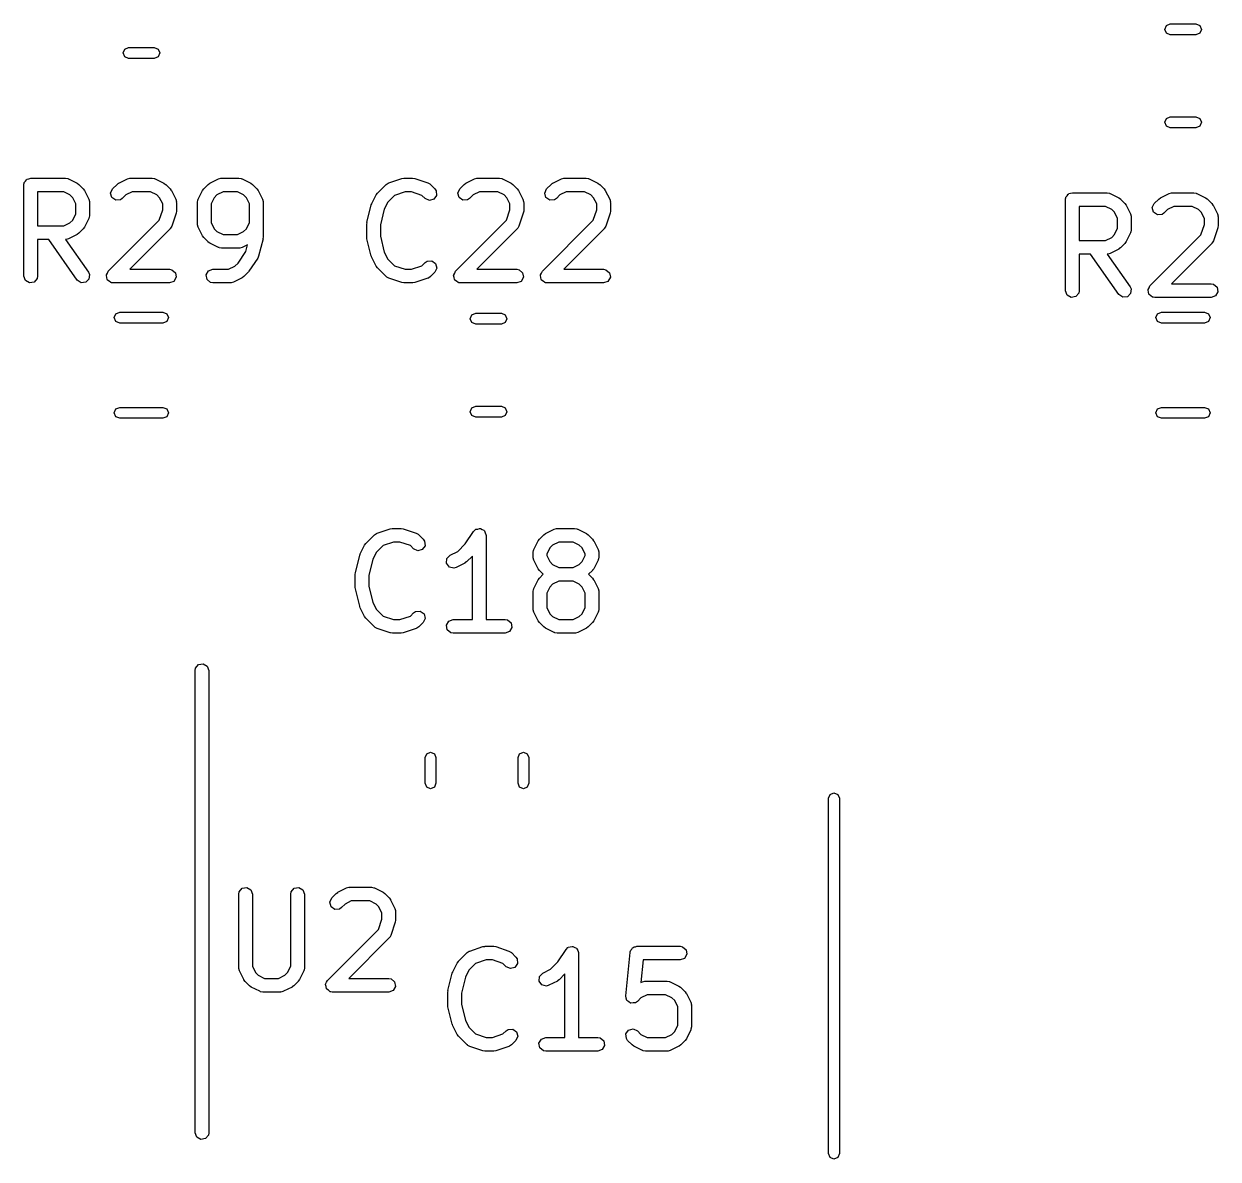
# Model space of a CAD drawing. Extents: x 122.1 to 176.4, y -124 to -74.3.
# Drawn here: x 149.21 to 162.31, y -114.75 to -102.3 of the extents above; entities that cross this region are included whole.
import ezdxf

# ---------------------------------------------------------------- set-up
doc = ezdxf.new("R2010")
doc.units = 0
doc.layers.add('BLACK', color=7, linetype='CONTINUOUS')

msp = doc.modelspace()

# ---------------------------------------------------------------- linework, layer by layer
at = {"layer": 'BLACK', "linetype": 'CONTINUOUS'}
for p, q in [((161.724, -102.36), (161.742, -102.318)), ((161.742, -102.318), (161.784, -102.3)), ((161.784, -102.3), (162.066, -102.3)), ((162.066, -102.3), (162.108, -102.318)), ((162.108, -102.318), (162.126, -102.36)), ((161.742, -102.402), (161.724, -102.36)), ((161.784, -102.42), (161.742, -102.402)), ((162.066, -102.42), (161.784, -102.42)), ((162.108, -102.402), (162.066, -102.42)), ((162.126, -102.36), (162.108, -102.402)), ((150.294, -102.618), (150.312, -102.576)), ((150.312, -102.576), (150.354, -102.558)), ((150.354, -102.558), (150.636, -102.558)), ((150.636, -102.558), (150.678, -102.576)), ((150.678, -102.576), (150.696, -102.618)), ((150.312, -102.66), (150.294, -102.618)), ((150.354, -102.678), (150.312, -102.66)), ((150.636, -102.678), (150.354, -102.678)), ((150.678, -102.66), (150.636, -102.678)), ((150.696, -102.618), (150.678, -102.66)), ((161.724, -103.38), (161.742, -103.338)), ((161.742, -103.422), (161.724, -103.38)), ((161.742, -103.338), (161.784, -103.32)), ((161.784, -103.32), (162.066, -103.32)), ((162.066, -103.32), (162.108, -103.338)), ((162.108, -103.338), (162.126, -103.38)), ((162.126, -103.38), (162.108, -103.422)), ((161.784, -103.44), (161.742, -103.422)), ((162.066, -103.44), (161.784, -103.44)), ((162.108, -103.422), (162.066, -103.44)), ((149.209, -104.051), (149.21, -104.042)), ((149.21, -104.042), (149.223, -104.027)), ((149.223, -104.027), (149.233, -104.01)), ((149.233, -104.01), (149.239, -104.008)), ((149.239, -104.008), (149.243, -104.002)), ((149.243, -104.002), (149.262, -103.999)), ((149.262, -103.999), (149.281, -103.992)), ((149.281, -103.992), (149.662, -103.992)), ((149.662, -103.992), (149.687, -103.997)), ((149.687, -103.997), (149.691, -104)), ((149.691, -104), (149.695, -104)), ((149.695, -104), (149.79, -104.048)), ((150.247, -104.048), (150.342, -104)), ((150.342, -104), (150.367, -103.993)), ((150.367, -103.993), (150.372, -103.994)), ((150.372, -103.994), (150.376, -103.992)), ((150.376, -103.992), (150.614, -103.992)), ((150.614, -103.992), (150.64, -103.997)), ((150.64, -103.997), (150.643, -104)), ((150.643, -104), (150.648, -104)), ((150.648, -104), (150.743, -104.048)), ((151.247, -104.048), (151.342, -104)), ((151.342, -104), (151.367, -103.993)), ((151.367, -103.993), (151.372, -103.994)), ((151.372, -103.994), (151.376, -103.992)), ((151.376, -103.992), (151.566, -103.992)), ((151.566, -103.992), (151.592, -103.997)), ((151.592, -103.997), (151.596, -104)), ((151.596, -104), (151.6, -104)), ((151.6, -104), (151.695, -104.048)), ((153.206, -104.047), (153.21, -104.044)), ((153.21, -104.044), (153.353, -103.996)), ((153.353, -103.996), (153.375, -103.993)), ((153.375, -103.993), (153.376, -103.992)), ((153.376, -103.992), (153.472, -103.992)), ((153.472, -103.992), (153.494, -103.996)), ((153.494, -103.996), (153.495, -103.996)), ((153.495, -103.996), (153.638, -104.044)), ((153.638, -104.044), (153.661, -104.056)), ((154.057, -104.048), (154.152, -104)), ((154.152, -104), (154.177, -103.993)), ((154.177, -103.993), (154.182, -103.994)), ((154.182, -103.994), (154.186, -103.992)), ((154.186, -103.992), (154.424, -103.992)), ((154.424, -103.992), (154.45, -103.997)), ((154.45, -103.997), (154.453, -104)), ((154.453, -104), (154.458, -104)), ((154.458, -104), (154.553, -104.048)), ((155.01, -104.048), (155.105, -104)), ((155.105, -104), (155.13, -103.993)), ((155.13, -103.993), (155.134, -103.994)), ((155.134, -103.994), (155.138, -103.992)), ((155.138, -103.992), (155.376, -103.992)), ((155.376, -103.992), (155.402, -103.997)), ((155.402, -103.997), (155.406, -104)), ((155.406, -104), (155.41, -104)), ((155.41, -104), (155.505, -104.048)), ((149.206, -104.067), (149.207, -104.058)), ((149.206, -105.067), (149.206, -104.067)), ((149.207, -104.054), (149.209, -104.051)), ((149.207, -104.058), (149.207, -104.054)), ((149.356, -104.142), (149.356, -104.516)), ((149.644, -104.142), (149.356, -104.142)), ((149.712, -104.177), (149.644, -104.142)), ((149.79, -104.048), (149.808, -104.061)), ((149.808, -104.061), (149.81, -104.062)), ((149.81, -104.062), (149.858, -104.11)), ((149.858, -104.11), (149.87, -104.128)), ((149.87, -104.128), (149.872, -104.129)), ((149.872, -104.129), (149.919, -104.224)), ((150.158, -104.156), (150.18, -104.11)), ((150.172, -104.206), (150.158, -104.156)), ((150.18, -104.11), (150.228, -104.062)), ((150.228, -104.062), (150.246, -104.049)), ((150.246, -104.049), (150.247, -104.048)), ((150.394, -104.142), (150.325, -104.177)), ((150.596, -104.142), (150.394, -104.142)), ((150.665, -104.177), (150.596, -104.142)), ((150.743, -104.048), (150.761, -104.061)), ((150.761, -104.061), (150.762, -104.062)), ((150.762, -104.062), (150.81, -104.11)), ((150.81, -104.11), (150.823, -104.128)), ((150.823, -104.128), (150.824, -104.129)), ((150.824, -104.129), (150.872, -104.224)), ((151.118, -104.224), (151.166, -104.129)), ((151.166, -104.129), (151.179, -104.111)), ((151.179, -104.111), (151.18, -104.11)), ((151.18, -104.11), (151.228, -104.062)), ((151.228, -104.062), (151.246, -104.049)), ((151.246, -104.049), (151.247, -104.048)), ((151.394, -104.142), (151.325, -104.177)), ((151.549, -104.142), (151.394, -104.142)), ((151.617, -104.177), (151.549, -104.142)), ((151.695, -104.048), (151.713, -104.061)), ((151.713, -104.061), (151.715, -104.062)), ((151.715, -104.062), (151.762, -104.11)), ((151.762, -104.11), (151.775, -104.128)), ((151.775, -104.128), (151.776, -104.129)), ((151.776, -104.129), (151.824, -104.224)), ((153.071, -104.177), (153.085, -104.159)), ((153.085, -104.157), (153.181, -104.062)), ((153.085, -104.159), (153.085, -104.157)), ((153.181, -104.062), (153.202, -104.047)), ((153.202, -104.047), (153.206, -104.047)), ((153.389, -104.142), (153.274, -104.181)), ((153.459, -104.142), (153.389, -104.142)), ((153.574, -104.181), (153.459, -104.142)), ((153.661, -104.056), (153.663, -104.06)), ((153.663, -104.06), (153.668, -104.062)), ((153.668, -104.062), (153.715, -104.11)), ((153.715, -104.11), (153.73, -104.131)), ((153.73, -104.131), (153.735, -104.182)), ((153.968, -104.156), (153.99, -104.11)), ((153.982, -104.206), (153.968, -104.156)), ((153.99, -104.11), (154.038, -104.062)), ((154.038, -104.062), (154.056, -104.049)), ((154.056, -104.049), (154.057, -104.048)), ((154.204, -104.142), (154.135, -104.177)), ((154.406, -104.142), (154.204, -104.142)), ((154.475, -104.177), (154.406, -104.142)), ((154.553, -104.048), (154.571, -104.061)), ((154.571, -104.061), (154.572, -104.062)), ((154.572, -104.062), (154.62, -104.11)), ((154.62, -104.11), (154.633, -104.128)), ((154.633, -104.128), (154.634, -104.129)), ((154.634, -104.129), (154.682, -104.224)), ((154.921, -104.156), (154.942, -104.11)), ((154.934, -104.206), (154.921, -104.156)), ((154.942, -104.11), (154.99, -104.062)), ((154.99, -104.062), (155.008, -104.049)), ((155.008, -104.049), (155.01, -104.048)), ((155.156, -104.142), (155.088, -104.177)), ((155.359, -104.142), (155.156, -104.142)), ((155.427, -104.177), (155.359, -104.142)), ((155.505, -104.048), (155.523, -104.061)), ((155.523, -104.061), (155.525, -104.062)), ((155.525, -104.062), (155.572, -104.11)), ((155.572, -104.11), (155.585, -104.128)), ((155.585, -104.128), (155.586, -104.129)), ((155.586, -104.129), (155.634, -104.224)), ((160.653, -104.187), (160.663, -104.17)), ((160.663, -104.17), (160.669, -104.168)), ((160.669, -104.168), (160.673, -104.162)), ((160.673, -104.162), (160.692, -104.159)), ((160.692, -104.159), (160.711, -104.152)), ((160.711, -104.152), (161.092, -104.152)), ((161.092, -104.152), (161.117, -104.157)), ((161.117, -104.157), (161.121, -104.16)), ((161.121, -104.16), (161.125, -104.16)), ((161.125, -104.16), (161.22, -104.208)), ((161.677, -104.208), (161.772, -104.16)), ((161.772, -104.16), (161.797, -104.153)), ((161.797, -104.153), (161.802, -104.154)), ((161.802, -104.154), (161.806, -104.152)), ((161.806, -104.152), (162.044, -104.152)), ((162.044, -104.152), (162.07, -104.157)), ((162.07, -104.157), (162.073, -104.16)), ((162.073, -104.16), (162.078, -104.16)), ((162.078, -104.16), (162.173, -104.208)), ((149.743, -104.207), (149.712, -104.177)), ((149.777, -104.276), (149.743, -104.207)), ((149.777, -104.383), (149.777, -104.276)), ((149.919, -104.224), (149.927, -104.249)), ((149.927, -104.249), (149.926, -104.254)), ((149.926, -104.254), (149.927, -104.258)), ((149.927, -104.258), (149.927, -104.401)), ((150.214, -104.235), (150.172, -104.206)), ((150.265, -104.231), (150.214, -104.235)), ((150.286, -104.216), (150.265, -104.231)), ((150.325, -104.177), (150.286, -104.216)), ((150.695, -104.207), (150.665, -104.177)), ((150.73, -104.276), (150.695, -104.207)), ((150.73, -104.341), (150.73, -104.276)), ((150.872, -104.224), (150.879, -104.249)), ((150.879, -104.249), (150.878, -104.254)), ((150.878, -104.254), (150.88, -104.258)), ((150.88, -104.258), (150.88, -104.353)), ((151.11, -104.258), (151.115, -104.232)), ((151.11, -104.496), (151.11, -104.258)), ((151.115, -104.232), (151.118, -104.229)), ((151.118, -104.229), (151.118, -104.224)), ((151.295, -104.207), (151.26, -104.276)), ((151.26, -104.276), (151.26, -104.478)), ((151.325, -104.177), (151.295, -104.207)), ((151.648, -104.207), (151.617, -104.177)), ((151.682, -104.276), (151.648, -104.207)), ((151.682, -104.478), (151.682, -104.276)), ((151.824, -104.224), (151.831, -104.249)), ((151.831, -104.249), (151.83, -104.254)), ((151.83, -104.254), (151.832, -104.258)), ((151.832, -104.258), (151.832, -104.639)), ((152.97, -104.478), (153.018, -104.287)), ((153.018, -104.287), (153.023, -104.275)), ((153.023, -104.275), (153.024, -104.272)), ((153.024, -104.272), (153.071, -104.177)), ((153.2, -104.255), (153.161, -104.332)), ((153.274, -104.181), (153.2, -104.255)), ((153.609, -104.216), (153.574, -104.181)), ((153.656, -104.237), (153.609, -104.216)), ((153.705, -104.224), (153.656, -104.237)), ((153.735, -104.182), (153.705, -104.224)), ((154.024, -104.235), (153.982, -104.206)), ((154.075, -104.231), (154.024, -104.235)), ((154.096, -104.216), (154.075, -104.231)), ((154.135, -104.177), (154.096, -104.216)), ((154.505, -104.207), (154.475, -104.177)), ((154.54, -104.276), (154.505, -104.207)), ((154.54, -104.341), (154.54, -104.276)), ((154.682, -104.224), (154.689, -104.249)), ((154.689, -104.249), (154.688, -104.254)), ((154.688, -104.254), (154.69, -104.258)), ((154.69, -104.258), (154.69, -104.353)), ((154.976, -104.235), (154.934, -104.206)), ((155.027, -104.231), (154.976, -104.235)), ((155.049, -104.216), (155.027, -104.231)), ((155.088, -104.177), (155.049, -104.216)), ((155.458, -104.207), (155.427, -104.177)), ((155.492, -104.276), (155.458, -104.207)), ((155.492, -104.341), (155.492, -104.276)), ((155.634, -104.224), (155.641, -104.249)), ((155.641, -104.249), (155.64, -104.254)), ((155.64, -104.254), (155.642, -104.258)), ((155.642, -104.258), (155.642, -104.353)), ((160.636, -104.227), (160.637, -104.218)), ((160.636, -105.227), (160.636, -104.227)), ((160.637, -104.214), (160.639, -104.211)), ((160.637, -104.218), (160.637, -104.214)), ((160.639, -104.211), (160.64, -104.202)), ((160.64, -104.202), (160.653, -104.187)), ((160.786, -104.302), (160.786, -104.676)), ((161.074, -104.302), (160.786, -104.302)), ((161.142, -104.337), (161.074, -104.302)), ((161.22, -104.208), (161.238, -104.221)), ((161.238, -104.221), (161.24, -104.222)), ((161.24, -104.222), (161.288, -104.27)), ((161.288, -104.27), (161.3, -104.288)), ((161.3, -104.288), (161.302, -104.289)), ((161.302, -104.289), (161.349, -104.384)), ((161.588, -104.316), (161.61, -104.27)), ((161.61, -104.27), (161.658, -104.222)), ((161.658, -104.222), (161.676, -104.209)), ((161.676, -104.209), (161.677, -104.208)), ((161.824, -104.302), (161.755, -104.337)), ((162.026, -104.302), (161.824, -104.302)), ((162.095, -104.337), (162.026, -104.302)), ((162.173, -104.208), (162.191, -104.221)), ((162.191, -104.221), (162.192, -104.222)), ((162.192, -104.222), (162.24, -104.27)), ((162.24, -104.27), (162.253, -104.288)), ((162.253, -104.288), (162.254, -104.289)), ((162.254, -104.289), (162.302, -104.384)), ((149.743, -104.452), (149.777, -104.383)), ((149.919, -104.434), (149.872, -104.529)), ((149.92, -104.43), (149.919, -104.434)), ((149.923, -104.426), (149.92, -104.43)), ((149.927, -104.401), (149.923, -104.426)), ((150.691, -104.455), (150.73, -104.341)), ((150.876, -104.377), (150.828, -104.52)), ((150.88, -104.353), (150.876, -104.375)), ((150.876, -104.375), (150.876, -104.377)), ((153.161, -104.332), (153.118, -104.505)), ((154.501, -104.455), (154.54, -104.341)), ((154.686, -104.377), (154.638, -104.52)), ((154.69, -104.353), (154.686, -104.375)), ((154.686, -104.375), (154.686, -104.377)), ((155.454, -104.455), (155.492, -104.341)), ((155.638, -104.377), (155.59, -104.52)), ((155.642, -104.353), (155.638, -104.375)), ((155.638, -104.375), (155.638, -104.377)), ((161.173, -104.367), (161.142, -104.337)), ((161.207, -104.436), (161.173, -104.367)), ((161.207, -104.543), (161.207, -104.436)), ((161.349, -104.384), (161.357, -104.409)), ((161.357, -104.409), (161.356, -104.414)), ((161.356, -104.414), (161.357, -104.418)), ((161.357, -104.418), (161.357, -104.561)), ((161.602, -104.366), (161.588, -104.316)), ((161.644, -104.395), (161.602, -104.366)), ((161.695, -104.391), (161.644, -104.395)), ((161.716, -104.376), (161.695, -104.391)), ((161.755, -104.337), (161.716, -104.376)), ((162.125, -104.367), (162.095, -104.337)), ((162.16, -104.436), (162.125, -104.367)), ((162.16, -104.501), (162.16, -104.436)), ((162.302, -104.384), (162.309, -104.409)), ((162.309, -104.409), (162.308, -104.414)), ((162.308, -104.414), (162.31, -104.418)), ((162.31, -104.418), (162.31, -104.513)), ((149.356, -104.516), (149.644, -104.516)), ((149.644, -104.516), (149.712, -104.482)), ((149.712, -104.482), (149.743, -104.452)), ((149.858, -104.549), (149.81, -104.597)), ((149.872, -104.529), (149.858, -104.548)), ((149.858, -104.548), (149.858, -104.549)), ((150.132, -105.014), (150.691, -104.455)), ((150.81, -104.549), (150.367, -104.992)), ((150.812, -104.545), (150.81, -104.549)), ((150.816, -104.543), (150.812, -104.545)), ((150.828, -104.52), (150.816, -104.543)), ((151.112, -104.5), (151.11, -104.496)), ((151.111, -104.505), (151.112, -104.5)), ((151.118, -104.529), (151.111, -104.505)), ((151.166, -104.625), (151.118, -104.529)), ((151.26, -104.478), (151.295, -104.547)), ((151.295, -104.547), (151.325, -104.577)), ((151.617, -104.577), (151.648, -104.547)), ((151.648, -104.547), (151.682, -104.478)), ((152.968, -104.496), (152.971, -104.481)), ((152.968, -104.639), (152.968, -104.496)), ((152.971, -104.481), (152.97, -104.478)), ((153.118, -104.505), (153.118, -104.63)), ((153.942, -105.014), (154.501, -104.455)), ((154.62, -104.549), (154.177, -104.992)), ((154.622, -104.545), (154.62, -104.549)), ((154.626, -104.543), (154.622, -104.545)), ((154.638, -104.52), (154.626, -104.543)), ((154.895, -105.014), (155.454, -104.455)), ((155.572, -104.549), (155.129, -104.992)), ((155.574, -104.545), (155.572, -104.549)), ((155.578, -104.543), (155.574, -104.545)), ((155.59, -104.52), (155.578, -104.543)), ((161.173, -104.612), (161.207, -104.543)), ((161.357, -104.561), (161.353, -104.586)), ((162.121, -104.615), (162.16, -104.501)), ((162.306, -104.537), (162.258, -104.68)), ((162.31, -104.513), (162.306, -104.535)), ((162.306, -104.535), (162.306, -104.537)), ((149.48, -104.666), (149.356, -104.666)), ((149.356, -104.666), (149.356, -105.067)), ((149.791, -105.11), (149.48, -104.666)), ((149.666, -104.665), (149.663, -104.666)), ((149.663, -104.666), (149.914, -105.024)), ((149.67, -104.666), (149.666, -104.665)), ((149.695, -104.658), (149.67, -104.666)), ((149.79, -104.611), (149.695, -104.658)), ((149.792, -104.609), (149.79, -104.611)), ((149.81, -104.597), (149.792, -104.609)), ((151.167, -104.626), (151.166, -104.625)), ((151.18, -104.644), (151.167, -104.626)), ((151.228, -104.692), (151.18, -104.644)), ((151.229, -104.693), (151.228, -104.692)), ((151.247, -104.706), (151.229, -104.693)), ((151.325, -104.577), (151.394, -104.611)), ((151.394, -104.611), (151.549, -104.611)), ((151.549, -104.611), (151.617, -104.577)), ((151.83, -104.657), (151.782, -104.847)), ((151.832, -104.639), (151.829, -104.654)), ((151.829, -104.654), (151.83, -104.657)), ((152.969, -104.642), (152.968, -104.639)), ((152.97, -104.657), (152.969, -104.642)), ((153.018, -104.847), (152.97, -104.657)), ((153.118, -104.63), (153.161, -104.803)), ((160.786, -104.676), (161.074, -104.676)), ((161.074, -104.676), (161.142, -104.642)), ((161.142, -104.642), (161.173, -104.612)), ((161.302, -104.689), (161.288, -104.708)), ((161.349, -104.594), (161.302, -104.689)), ((161.35, -104.59), (161.349, -104.594)), ((161.353, -104.586), (161.35, -104.59)), ((161.562, -105.174), (162.121, -104.615)), ((162.258, -104.68), (162.246, -104.703)), ((151.342, -104.754), (151.247, -104.706)), ((151.347, -104.754), (151.342, -104.754)), ((151.35, -104.757), (151.347, -104.754)), ((151.376, -104.761), (151.35, -104.757)), ((151.566, -104.761), (151.376, -104.761)), ((151.556, -104.924), (151.64, -104.798)), ((151.571, -104.76), (151.566, -104.761)), ((151.575, -104.761), (151.571, -104.76)), ((151.6, -104.754), (151.575, -104.761)), ((151.658, -104.724), (151.6, -104.754)), ((151.64, -104.798), (151.658, -104.724)), ((153.161, -104.803), (153.2, -104.88)), ((160.91, -104.826), (160.786, -104.826)), ((160.786, -104.826), (160.786, -105.227)), ((161.221, -105.27), (160.91, -104.826)), ((161.096, -104.825), (161.093, -104.826)), ((161.093, -104.826), (161.344, -105.184)), ((161.1, -104.826), (161.096, -104.825)), ((161.125, -104.818), (161.1, -104.826)), ((161.22, -104.771), (161.125, -104.818)), ((161.222, -104.769), (161.22, -104.771)), ((161.24, -104.757), (161.222, -104.769)), ((161.288, -104.709), (161.24, -104.757)), ((161.288, -104.708), (161.288, -104.709)), ((162.24, -104.709), (161.797, -105.152)), ((162.242, -104.705), (162.24, -104.709)), ((162.246, -104.703), (162.242, -104.705)), ((151.453, -104.992), (151.522, -104.958)), ((151.522, -104.958), (151.556, -104.924)), ((151.772, -104.871), (151.676, -105.014)), ((151.782, -104.847), (151.772, -104.87)), ((151.772, -104.87), (151.772, -104.871)), ((153.02, -104.85), (153.018, -104.847)), ((153.024, -104.863), (153.02, -104.85)), ((153.071, -104.958), (153.024, -104.863)), ((153.072, -104.959), (153.071, -104.958)), ((153.085, -104.978), (153.072, -104.959)), ((153.2, -104.88), (153.274, -104.954)), ((153.274, -104.954), (153.389, -104.992)), ((153.459, -104.992), (153.574, -104.954)), ((153.574, -104.954), (153.609, -104.919)), ((153.609, -104.919), (153.63, -104.904)), ((153.63, -104.904), (153.682, -104.9)), ((153.682, -104.9), (153.724, -104.929)), ((153.724, -104.929), (153.737, -104.979)), ((149.223, -105.116), (149.206, -105.067)), ((149.351, -105.093), (149.318, -105.132)), ((149.356, -105.067), (149.351, -105.093)), ((149.914, -105.024), (149.925, -105.048)), ((149.925, -105.048), (149.92, -105.099)), ((150.111, -105.061), (150.112, -105.058)), ((150.117, -105.083), (150.111, -105.061)), ((150.112, -105.054), (150.123, -105.035)), ((150.112, -105.058), (150.112, -105.054)), ((150.121, -105.105), (150.117, -105.083)), ((150.123, -105.035), (150.132, -105.014)), ((150.367, -104.992), (150.805, -104.992)), ((150.805, -104.992), (150.83, -104.997)), ((150.83, -104.997), (150.869, -105.03)), ((150.878, -105.08), (150.853, -105.125)), ((150.869, -105.03), (150.878, -105.08)), ((151.207, -105.054), (151.233, -105.01)), ((151.216, -105.105), (151.207, -105.054)), ((151.233, -105.01), (151.281, -104.992)), ((151.281, -104.992), (151.453, -104.992)), ((151.6, -105.087), (151.505, -105.134)), ((151.601, -105.086), (151.6, -105.087)), ((151.619, -105.073), (151.601, -105.086)), ((151.667, -105.025), (151.619, -105.073)), ((151.669, -105.022), (151.667, -105.025)), ((151.676, -105.014), (151.669, -105.022)), ((153.181, -105.073), (153.085, -104.978)), ((153.185, -105.075), (153.181, -105.073)), ((153.187, -105.079), (153.185, -105.075)), ((153.21, -105.091), (153.187, -105.079)), ((153.353, -105.139), (153.21, -105.091)), ((153.389, -104.992), (153.459, -104.992)), ((153.638, -105.091), (153.495, -105.139)), ((153.642, -105.088), (153.638, -105.091)), ((153.646, -105.088), (153.642, -105.088)), ((153.668, -105.073), (153.646, -105.088)), ((153.715, -105.025), (153.668, -105.073)), ((153.737, -104.979), (153.715, -105.025)), ((153.921, -105.061), (153.922, -105.058)), ((153.927, -105.083), (153.921, -105.061)), ((153.922, -105.054), (153.933, -105.035)), ((153.922, -105.058), (153.922, -105.054)), ((153.931, -105.105), (153.927, -105.083)), ((153.933, -105.035), (153.942, -105.014)), ((154.177, -104.992), (154.615, -104.992)), ((154.615, -104.992), (154.64, -104.997)), ((154.64, -104.997), (154.679, -105.03)), ((154.688, -105.08), (154.663, -105.125)), ((154.679, -105.03), (154.688, -105.08)), ((154.873, -105.061), (154.875, -105.058)), ((154.879, -105.083), (154.873, -105.061)), ((154.874, -105.054), (154.885, -105.035)), ((154.875, -105.058), (154.874, -105.054)), ((154.883, -105.105), (154.879, -105.083)), ((154.885, -105.035), (154.895, -105.014)), ((155.129, -104.992), (155.567, -104.992)), ((155.567, -104.992), (155.593, -104.997)), ((155.593, -104.997), (155.632, -105.03)), ((155.641, -105.08), (155.615, -105.125)), ((155.632, -105.03), (155.641, -105.08)), ((149.268, -105.141), (149.223, -105.116)), ((149.318, -105.132), (149.268, -105.141)), ((149.833, -105.14), (149.791, -105.11)), ((149.884, -105.135), (149.833, -105.14)), ((149.92, -105.099), (149.884, -105.135)), ((150.123, -105.107), (150.121, -105.105)), ((150.124, -105.11), (150.123, -105.107)), ((150.143, -105.123), (150.124, -105.11)), ((150.16, -105.138), (150.143, -105.123)), ((150.164, -105.139), (150.16, -105.138)), ((150.166, -105.14), (150.164, -105.139)), ((150.169, -105.14), (150.166, -105.14)), ((150.185, -105.142), (150.169, -105.14)), ((150.805, -105.142), (150.185, -105.142)), ((150.853, -105.125), (150.805, -105.142)), ((151.255, -105.138), (151.216, -105.105)), ((151.281, -105.142), (151.255, -105.138)), ((151.471, -105.142), (151.281, -105.142)), ((151.475, -105.141), (151.471, -105.142)), ((151.48, -105.142), (151.475, -105.141)), ((151.505, -105.134), (151.48, -105.142)), ((153.354, -105.138), (153.353, -105.139)), ((153.376, -105.142), (153.354, -105.138)), ((153.472, -105.142), (153.376, -105.142)), ((153.473, -105.142), (153.472, -105.142)), ((153.495, -105.139), (153.473, -105.142)), ((153.933, -105.107), (153.931, -105.105)), ((153.934, -105.11), (153.933, -105.107)), ((153.953, -105.123), (153.934, -105.11)), ((153.97, -105.138), (153.953, -105.123)), ((153.974, -105.139), (153.97, -105.138)), ((153.976, -105.14), (153.974, -105.139)), ((153.979, -105.14), (153.976, -105.14)), ((153.995, -105.142), (153.979, -105.14)), ((154.615, -105.142), (153.995, -105.142)), ((154.663, -105.125), (154.615, -105.142)), ((154.886, -105.107), (154.883, -105.105)), ((154.886, -105.11), (154.886, -105.107)), ((154.905, -105.123), (154.886, -105.11)), ((154.922, -105.138), (154.905, -105.123)), ((154.927, -105.139), (154.922, -105.138)), ((154.928, -105.14), (154.927, -105.139)), ((154.932, -105.14), (154.928, -105.14)), ((154.948, -105.142), (154.932, -105.14)), ((155.567, -105.142), (154.948, -105.142)), ((155.615, -105.125), (155.567, -105.142)), ((161.344, -105.184), (161.355, -105.208)), ((161.355, -105.208), (161.35, -105.259)), ((161.541, -105.221), (161.542, -105.218)), ((161.547, -105.243), (161.541, -105.221)), ((161.542, -105.214), (161.553, -105.195)), ((161.542, -105.218), (161.542, -105.214)), ((161.553, -105.195), (161.562, -105.174)), ((161.797, -105.152), (162.235, -105.152)), ((162.235, -105.152), (162.26, -105.157)), ((162.26, -105.157), (162.299, -105.19)), ((162.299, -105.19), (162.308, -105.24)), ((160.653, -105.276), (160.636, -105.227)), ((160.698, -105.301), (160.653, -105.276)), ((160.748, -105.292), (160.698, -105.301)), ((160.781, -105.253), (160.748, -105.292)), ((160.786, -105.227), (160.781, -105.253)), ((161.263, -105.3), (161.221, -105.27)), ((161.314, -105.295), (161.263, -105.3)), ((161.35, -105.259), (161.314, -105.295)), ((161.551, -105.265), (161.547, -105.243)), ((161.553, -105.267), (161.551, -105.265)), ((161.554, -105.27), (161.553, -105.267)), ((161.573, -105.283), (161.554, -105.27)), ((161.59, -105.298), (161.573, -105.283)), ((161.594, -105.299), (161.59, -105.298)), ((161.596, -105.3), (161.594, -105.299)), ((161.599, -105.3), (161.596, -105.3)), ((161.615, -105.302), (161.599, -105.3)), ((162.235, -105.302), (161.615, -105.302)), ((162.283, -105.285), (162.235, -105.302)), ((162.308, -105.24), (162.283, -105.285)), ((150.198, -105.522), (150.215, -105.48)), ((150.215, -105.48), (150.258, -105.462)), ((150.258, -105.462), (150.732, -105.462)), ((150.732, -105.462), (150.775, -105.48)), ((150.775, -105.48), (150.792, -105.522)), ((154.122, -105.493), (154.164, -105.475)), ((154.164, -105.475), (154.446, -105.475)), ((154.446, -105.475), (154.488, -105.493)), ((161.628, -105.522), (161.645, -105.48)), ((161.645, -105.48), (161.688, -105.462)), ((161.688, -105.462), (162.162, -105.462)), ((162.162, -105.462), (162.205, -105.48)), ((162.205, -105.48), (162.222, -105.522)), ((150.215, -105.565), (150.198, -105.522)), ((150.258, -105.582), (150.215, -105.565)), ((150.732, -105.582), (150.258, -105.582)), ((150.775, -105.565), (150.732, -105.582)), ((150.792, -105.522), (150.775, -105.565)), ((154.104, -105.535), (154.122, -105.493)), ((154.122, -105.577), (154.104, -105.535)), ((154.164, -105.595), (154.122, -105.577)), ((154.446, -105.595), (154.164, -105.595)), ((154.488, -105.577), (154.446, -105.595)), ((154.488, -105.493), (154.506, -105.535)), ((154.506, -105.535), (154.488, -105.577)), ((161.645, -105.565), (161.628, -105.522)), ((161.688, -105.582), (161.645, -105.565)), ((162.162, -105.582), (161.688, -105.582)), ((162.205, -105.565), (162.162, -105.582)), ((162.222, -105.522), (162.205, -105.565)), ((150.198, -106.567), (150.215, -106.525)), ((150.215, -106.525), (150.258, -106.507)), ((150.258, -106.507), (150.732, -106.507)), ((150.732, -106.507), (150.775, -106.525)), ((150.775, -106.525), (150.792, -106.567)), ((154.104, -106.555), (154.122, -106.513)), ((154.122, -106.513), (154.164, -106.495)), ((154.164, -106.495), (154.446, -106.495)), ((154.446, -106.495), (154.488, -106.513)), ((154.488, -106.513), (154.506, -106.555)), ((161.628, -106.567), (161.645, -106.525)), ((161.645, -106.525), (161.688, -106.507)), ((161.688, -106.507), (162.162, -106.507)), ((162.162, -106.507), (162.205, -106.525)), ((162.205, -106.525), (162.222, -106.567)), ((150.215, -106.61), (150.198, -106.567)), ((150.258, -106.627), (150.215, -106.61)), ((150.732, -106.627), (150.258, -106.627)), ((150.775, -106.61), (150.732, -106.627)), ((150.792, -106.567), (150.775, -106.61)), ((154.122, -106.597), (154.104, -106.555)), ((154.164, -106.615), (154.122, -106.597)), ((154.446, -106.615), (154.164, -106.615)), ((154.488, -106.597), (154.446, -106.615)), ((154.506, -106.555), (154.488, -106.597)), ((161.645, -106.61), (161.628, -106.567)), ((161.688, -106.627), (161.645, -106.61)), ((162.162, -106.627), (161.688, -106.627)), ((162.205, -106.61), (162.162, -106.627)), ((162.222, -106.567), (162.205, -106.61)), ((153.083, -107.887), (153.226, -107.839)), ((153.226, -107.839), (153.248, -107.836)), ((153.248, -107.836), (153.249, -107.835)), ((153.249, -107.835), (153.345, -107.835)), ((153.345, -107.835), (153.367, -107.839)), ((153.367, -107.839), (153.368, -107.839)), ((153.368, -107.839), (153.511, -107.887)), ((154.162, -107.849), (154.164, -107.845)), ((154.164, -107.845), (154.186, -107.842)), ((154.186, -107.842), (154.207, -107.836)), ((154.207, -107.836), (154.211, -107.837)), ((154.211, -107.837), (154.215, -107.837)), ((154.215, -107.837), (154.234, -107.847)), ((154.93, -107.891), (155.025, -107.843)), ((155.025, -107.843), (155.05, -107.836)), ((155.05, -107.836), (155.055, -107.837)), ((155.055, -107.837), (155.059, -107.835)), ((155.059, -107.835), (155.249, -107.835)), ((155.249, -107.835), (155.275, -107.84)), ((155.275, -107.84), (155.279, -107.843)), ((155.279, -107.843), (155.283, -107.843)), ((155.283, -107.843), (155.378, -107.891)), ((152.958, -108), (153.054, -107.905)), ((153.054, -107.905), (153.075, -107.89)), ((153.075, -107.89), (153.079, -107.89)), ((153.079, -107.89), (153.083, -107.887)), ((153.511, -107.887), (153.534, -107.899)), ((153.534, -107.899), (153.536, -107.903)), ((153.536, -107.903), (153.541, -107.905)), ((153.541, -107.905), (153.588, -107.953)), ((153.588, -107.953), (153.603, -107.974)), ((153.603, -107.974), (153.608, -108.025)), ((154.048, -108.005), (154.139, -107.869)), ((154.139, -107.869), (154.157, -107.85)), ((154.157, -107.85), (154.162, -107.849)), ((154.234, -107.847), (154.254, -107.856)), ((154.254, -107.856), (154.256, -107.86)), ((154.256, -107.86), (154.259, -107.862)), ((154.259, -107.862), (154.267, -107.883)), ((154.267, -107.883), (154.276, -107.902)), ((154.276, -107.902), (154.275, -107.906)), ((154.275, -107.906), (154.277, -107.91)), ((154.277, -107.91), (154.277, -108.835)), ((154.801, -108.067), (154.849, -107.972)), ((154.849, -107.972), (154.862, -107.954)), ((154.862, -107.954), (154.863, -107.953)), ((154.863, -107.953), (154.911, -107.905)), ((154.911, -107.905), (154.929, -107.892)), ((154.929, -107.892), (154.93, -107.891)), ((155.378, -107.891), (155.396, -107.904)), ((155.396, -107.904), (155.398, -107.905)), ((155.398, -107.905), (155.445, -107.953)), ((155.445, -107.953), (155.458, -107.971)), ((155.458, -107.971), (155.459, -107.972)), ((155.459, -107.972), (155.507, -108.067)), ((152.897, -108.115), (152.944, -108.02)), ((152.944, -108.02), (152.958, -108.002)), ((152.958, -108.002), (152.958, -108)), ((153.073, -108.098), (153.034, -108.175)), ((153.147, -108.024), (153.073, -108.098)), ((153.262, -107.985), (153.147, -108.024)), ((153.332, -107.985), (153.262, -107.985)), ((153.447, -108.024), (153.332, -107.985)), ((153.482, -108.059), (153.447, -108.024)), ((153.529, -108.08), (153.482, -108.059)), ((153.578, -108.067), (153.529, -108.08)), ((153.608, -108.025), (153.578, -108.067)), ((153.883, -108.129), (153.967, -108.087)), ((153.967, -108.087), (154.048, -108.005)), ((154.793, -108.101), (154.798, -108.075)), ((154.793, -108.148), (154.793, -108.101)), ((154.798, -108.075), (154.801, -108.072)), ((154.801, -108.072), (154.801, -108.067)), ((154.978, -108.05), (154.943, -108.119)), ((155.008, -108.02), (154.978, -108.05)), ((155.077, -107.985), (155.008, -108.02)), ((155.232, -107.985), (155.077, -107.985)), ((155.3, -108.02), (155.232, -107.985)), ((155.331, -108.05), (155.3, -108.02)), ((155.365, -108.119), (155.331, -108.05)), ((155.507, -108.067), (155.514, -108.092)), ((155.514, -108.092), (155.513, -108.097)), ((155.513, -108.097), (155.515, -108.101)), ((155.515, -108.101), (155.515, -108.148)), ((152.843, -108.321), (152.891, -108.13)), ((152.891, -108.13), (152.896, -108.118)), ((152.896, -108.118), (152.897, -108.115)), ((153.034, -108.175), (152.991, -108.348)), ((153.844, -108.217), (153.847, -108.166)), ((153.875, -108.259), (153.844, -108.217)), ((153.847, -108.166), (153.883, -108.129)), ((154.045, -108.216), (153.95, -108.263)), ((154.046, -108.214), (154.045, -108.216)), ((154.064, -108.202), (154.046, -108.214)), ((154.127, -108.139), (154.064, -108.202)), ((154.127, -108.835), (154.127, -108.139)), ((154.795, -108.153), (154.793, -108.148)), ((154.794, -108.157), (154.795, -108.153)), ((154.801, -108.182), (154.794, -108.157)), ((154.849, -108.277), (154.801, -108.182)), ((154.943, -108.119), (154.943, -108.131)), ((154.943, -108.131), (154.978, -108.199)), ((154.978, -108.199), (155.008, -108.23)), ((155.008, -108.23), (155.077, -108.264)), ((155.232, -108.264), (155.3, -108.23)), ((155.3, -108.23), (155.331, -108.199)), ((155.331, -108.199), (155.365, -108.131)), ((155.365, -108.131), (155.365, -108.119)), ((155.507, -108.182), (155.459, -108.277)), ((155.51, -108.174), (155.507, -108.178)), ((155.507, -108.178), (155.507, -108.182)), ((155.515, -108.148), (155.51, -108.174)), ((152.841, -108.339), (152.844, -108.324)), ((152.841, -108.482), (152.841, -108.339)), ((152.844, -108.324), (152.843, -108.321)), ((152.991, -108.348), (152.991, -108.473)), ((153.925, -108.271), (153.875, -108.259)), ((153.95, -108.263), (153.925, -108.271)), ((154.85, -108.278), (154.849, -108.277)), ((154.863, -108.297), (154.85, -108.278)), ((154.905, -108.339), (154.863, -108.297)), ((154.863, -108.381), (154.905, -108.339)), ((155.077, -108.264), (155.232, -108.264)), ((155.445, -108.297), (155.403, -108.339)), ((155.403, -108.339), (155.445, -108.381)), ((155.446, -108.295), (155.445, -108.297)), ((155.459, -108.277), (155.446, -108.295)), ((152.842, -108.485), (152.841, -108.482)), ((152.843, -108.5), (152.842, -108.485)), ((152.891, -108.69), (152.843, -108.5)), ((152.991, -108.473), (153.034, -108.646)), ((154.798, -108.504), (154.801, -108.5)), ((154.801, -108.496), (154.849, -108.401)), ((154.801, -108.5), (154.801, -108.496)), ((154.849, -108.401), (154.862, -108.383)), ((154.862, -108.383), (154.863, -108.381)), ((154.978, -108.479), (154.943, -108.547)), ((155.008, -108.448), (154.978, -108.479)), ((155.077, -108.414), (155.008, -108.448)), ((155.232, -108.414), (155.077, -108.414)), ((155.3, -108.448), (155.232, -108.414)), ((155.331, -108.479), (155.3, -108.448)), ((155.365, -108.547), (155.331, -108.479)), ((155.445, -108.381), (155.458, -108.4)), ((155.458, -108.4), (155.459, -108.401)), ((155.459, -108.401), (155.507, -108.496)), ((155.507, -108.496), (155.514, -108.521)), ((154.793, -108.529), (154.798, -108.504)), ((154.793, -108.72), (154.793, -108.529)), ((154.943, -108.547), (154.943, -108.702)), ((155.365, -108.702), (155.365, -108.547)), ((155.514, -108.521), (155.513, -108.525)), ((155.513, -108.525), (155.515, -108.529)), ((155.515, -108.529), (155.515, -108.72)), ((152.893, -108.693), (152.891, -108.69)), ((152.897, -108.706), (152.893, -108.693)), ((152.944, -108.801), (152.897, -108.706)), ((153.034, -108.646), (153.073, -108.723)), ((153.073, -108.723), (153.147, -108.797)), ((153.447, -108.797), (153.482, -108.762)), ((153.482, -108.762), (153.503, -108.747)), ((153.503, -108.747), (153.555, -108.743)), ((153.555, -108.743), (153.597, -108.772)), ((154.795, -108.724), (154.793, -108.72)), ((154.794, -108.728), (154.795, -108.724)), ((154.801, -108.753), (154.794, -108.728)), ((154.849, -108.849), (154.801, -108.753)), ((154.943, -108.702), (154.978, -108.771)), ((155.331, -108.771), (155.365, -108.702)), ((155.507, -108.753), (155.459, -108.849)), ((155.51, -108.746), (155.507, -108.749)), ((155.507, -108.749), (155.507, -108.753)), ((155.515, -108.72), (155.51, -108.746)), ((152.945, -108.802), (152.944, -108.801)), ((152.958, -108.821), (152.945, -108.802)), ((153.054, -108.916), (152.958, -108.821)), ((153.147, -108.797), (153.262, -108.835)), ((153.262, -108.835), (153.332, -108.835)), ((153.332, -108.835), (153.447, -108.797)), ((153.588, -108.868), (153.541, -108.916)), ((153.61, -108.822), (153.588, -108.868)), ((153.597, -108.772), (153.61, -108.822)), ((153.842, -108.897), (153.868, -108.853)), ((153.868, -108.853), (153.916, -108.835)), ((153.916, -108.835), (154.127, -108.835)), ((154.277, -108.835), (154.488, -108.835)), ((154.488, -108.835), (154.513, -108.84)), ((154.513, -108.84), (154.552, -108.873)), ((154.552, -108.873), (154.561, -108.923)), ((154.85, -108.85), (154.849, -108.849)), ((154.863, -108.868), (154.85, -108.85)), ((154.911, -108.916), (154.863, -108.868)), ((154.978, -108.771), (155.008, -108.801)), ((155.008, -108.801), (155.077, -108.835)), ((155.077, -108.835), (155.232, -108.835)), ((155.232, -108.835), (155.3, -108.801)), ((155.3, -108.801), (155.331, -108.771)), ((155.445, -108.868), (155.398, -108.916)), ((155.446, -108.867), (155.445, -108.868)), ((155.459, -108.849), (155.446, -108.867)), ((153.058, -108.918), (153.054, -108.916)), ((153.06, -108.922), (153.058, -108.918)), ((153.083, -108.934), (153.06, -108.922)), ((153.226, -108.982), (153.083, -108.934)), ((153.227, -108.981), (153.226, -108.982)), ((153.249, -108.985), (153.227, -108.981)), ((153.345, -108.985), (153.249, -108.985)), ((153.346, -108.985), (153.345, -108.985)), ((153.368, -108.982), (153.346, -108.985)), ((153.511, -108.934), (153.368, -108.982)), ((153.515, -108.931), (153.511, -108.934)), ((153.519, -108.931), (153.515, -108.931)), ((153.541, -108.916), (153.519, -108.931)), ((153.851, -108.948), (153.842, -108.897)), ((153.89, -108.981), (153.851, -108.948)), ((153.916, -108.985), (153.89, -108.981)), ((154.488, -108.985), (153.916, -108.985)), ((154.536, -108.968), (154.488, -108.985)), ((154.561, -108.923), (154.536, -108.968)), ((154.912, -108.916), (154.911, -108.916)), ((154.93, -108.93), (154.912, -108.916)), ((155.025, -108.977), (154.93, -108.93)), ((155.03, -108.978), (155.025, -108.977)), ((155.033, -108.981), (155.03, -108.978)), ((155.059, -108.985), (155.033, -108.981)), ((155.249, -108.985), (155.059, -108.985)), ((155.254, -108.984), (155.249, -108.985)), ((155.258, -108.985), (155.254, -108.984)), ((155.283, -108.977), (155.258, -108.985)), ((155.378, -108.93), (155.283, -108.977)), ((155.379, -108.929), (155.378, -108.93)), ((155.398, -108.916), (155.379, -108.929)), ((151.085, -109.395), (151.09, -109.369)), ((151.085, -114.465), (151.085, -109.395)), ((151.09, -109.369), (151.123, -109.33)), ((151.123, -109.33), (151.173, -109.321)), ((151.173, -109.321), (151.217, -109.347)), ((151.217, -109.347), (151.235, -109.395)), ((151.235, -109.395), (151.235, -114.465)), ((153.608, -110.349), (153.626, -110.307)), ((153.626, -110.307), (153.668, -110.289)), ((153.668, -110.289), (153.71, -110.307)), ((153.71, -110.307), (153.728, -110.349)), ((154.628, -110.349), (154.646, -110.307)), ((154.646, -110.307), (154.688, -110.289)), ((154.688, -110.289), (154.73, -110.307)), ((154.73, -110.307), (154.748, -110.349)), ((153.608, -110.631), (153.608, -110.349)), ((153.728, -110.349), (153.728, -110.631)), ((154.628, -110.631), (154.628, -110.349)), ((154.748, -110.349), (154.748, -110.631)), ((153.626, -110.673), (153.608, -110.631)), ((153.668, -110.691), (153.626, -110.673)), ((153.71, -110.673), (153.668, -110.691)), ((153.728, -110.631), (153.71, -110.673)), ((154.646, -110.673), (154.628, -110.631)), ((154.688, -110.691), (154.646, -110.673)), ((154.73, -110.673), (154.688, -110.691)), ((154.748, -110.631), (154.73, -110.673)), ((158.035, -110.795), (158.053, -110.753)), ((158.035, -114.695), (158.035, -110.795)), ((158.053, -110.753), (158.095, -110.735)), ((158.095, -110.735), (158.137, -110.753)), ((158.137, -110.753), (158.155, -110.795)), ((158.155, -110.795), (158.155, -114.695)), ((151.601, -111.782), (151.651, -111.774)), ((151.651, -111.774), (151.696, -111.799)), ((152.172, -111.782), (152.223, -111.774)), ((152.223, -111.774), (152.267, -111.799)), ((152.747, -111.78), (152.772, -111.773)), ((152.772, -111.773), (152.777, -111.774)), ((152.777, -111.774), (152.781, -111.772)), ((152.781, -111.772), (153.019, -111.772)), ((153.019, -111.772), (153.045, -111.777)), ((153.045, -111.777), (153.048, -111.78)), ((151.563, -111.847), (151.568, -111.822)), ((151.563, -112.657), (151.563, -111.847)), ((151.568, -111.822), (151.601, -111.782)), ((151.696, -111.799), (151.713, -111.847)), ((151.713, -111.847), (151.713, -112.639)), ((152.135, -111.847), (152.139, -111.822)), ((152.135, -112.639), (152.135, -111.847)), ((152.139, -111.822), (152.172, -111.782)), ((152.267, -111.799), (152.285, -111.847)), ((152.285, -111.847), (152.285, -112.657)), ((152.563, -111.936), (152.585, -111.89)), ((152.585, -111.89), (152.633, -111.842)), ((152.633, -111.842), (152.651, -111.829)), ((152.651, -111.829), (152.652, -111.828)), ((152.652, -111.828), (152.747, -111.78)), ((153.048, -111.78), (153.053, -111.78)), ((153.053, -111.78), (153.148, -111.828)), ((153.148, -111.828), (153.166, -111.841)), ((153.166, -111.841), (153.167, -111.842)), ((153.167, -111.842), (153.215, -111.89)), ((153.215, -111.89), (153.228, -111.908)), ((153.228, -111.908), (153.229, -111.909)), ((152.577, -111.986), (152.563, -111.936)), ((152.619, -112.015), (152.577, -111.986)), ((152.67, -112.011), (152.619, -112.015)), ((152.691, -111.996), (152.67, -112.011)), ((152.73, -111.957), (152.691, -111.996)), ((152.799, -111.922), (152.73, -111.957)), ((153.001, -111.922), (152.799, -111.922)), ((153.07, -111.957), (153.001, -111.922)), ((153.1, -111.987), (153.07, -111.957)), ((153.135, -112.056), (153.1, -111.987)), ((153.229, -111.909), (153.277, -112.004)), ((153.277, -112.004), (153.284, -112.029)), ((153.284, -112.029), (153.283, -112.034)), ((153.283, -112.034), (153.285, -112.038)), ((153.285, -112.038), (153.285, -112.133)), ((153.096, -112.235), (153.135, -112.121)), ((153.135, -112.121), (153.135, -112.056)), ((153.281, -112.157), (153.233, -112.3)), ((153.285, -112.133), (153.281, -112.155)), ((153.281, -112.155), (153.281, -112.157)), ((152.537, -112.794), (153.096, -112.235)), ((153.233, -112.3), (153.221, -112.323)), ((153.215, -112.329), (152.772, -112.772)), ((153.217, -112.325), (153.215, -112.329)), ((153.221, -112.323), (153.217, -112.325)), ((154.099, -112.472), (154.242, -112.424)), ((154.242, -112.424), (154.264, -112.421)), ((154.264, -112.421), (154.265, -112.42)), ((154.265, -112.42), (154.361, -112.42)), ((154.361, -112.42), (154.383, -112.424)), ((154.383, -112.424), (154.384, -112.424)), ((154.384, -112.424), (154.527, -112.472)), ((155.178, -112.434), (155.18, -112.43)), ((155.18, -112.43), (155.202, -112.427)), ((155.202, -112.427), (155.223, -112.421)), ((155.223, -112.421), (155.227, -112.422)), ((155.227, -112.422), (155.231, -112.422)), ((155.231, -112.422), (155.25, -112.432)), ((155.25, -112.432), (155.27, -112.441)), ((155.894, -112.434), (155.901, -112.427)), ((155.901, -112.427), (155.917, -112.426)), ((155.917, -112.426), (155.932, -112.42)), ((155.932, -112.42), (156.408, -112.42)), ((156.408, -112.42), (156.434, -112.425)), ((156.434, -112.425), (156.473, -112.458)), ((153.974, -112.585), (154.07, -112.49)), ((154.07, -112.49), (154.091, -112.475)), ((154.091, -112.475), (154.095, -112.475)), ((154.095, -112.475), (154.099, -112.472)), ((154.527, -112.472), (154.55, -112.484)), ((154.55, -112.484), (154.552, -112.488)), ((154.552, -112.488), (154.557, -112.49)), ((154.557, -112.49), (154.604, -112.538)), ((154.604, -112.538), (154.619, -112.559)), ((154.619, -112.559), (154.624, -112.61)), ((155.064, -112.59), (155.155, -112.454)), ((155.155, -112.454), (155.173, -112.435)), ((155.173, -112.435), (155.178, -112.434)), ((155.27, -112.441), (155.272, -112.445)), ((155.272, -112.445), (155.275, -112.447)), ((155.275, -112.447), (155.283, -112.468)), ((155.283, -112.468), (155.292, -112.487)), ((155.292, -112.487), (155.291, -112.491)), ((155.291, -112.491), (155.293, -112.495)), ((155.293, -112.495), (155.293, -113.42)), ((155.81, -112.964), (155.857, -112.488)), ((155.857, -112.488), (155.859, -112.484)), ((155.858, -112.482), (155.86, -112.48)), ((155.859, -112.484), (155.858, -112.482)), ((155.86, -112.48), (155.865, -112.463)), ((155.865, -112.463), (155.876, -112.452)), ((155.876, -112.452), (155.884, -112.438)), ((155.884, -112.438), (155.894, -112.434)), ((156.456, -112.553), (156.408, -112.57)), ((156.482, -112.508), (156.456, -112.553)), ((156.473, -112.458), (156.482, -112.508)), ((151.565, -112.661), (151.563, -112.657)), ((151.564, -112.665), (151.565, -112.661)), ((151.571, -112.69), (151.564, -112.665)), ((151.619, -112.786), (151.571, -112.69)), ((151.713, -112.639), (151.747, -112.708)), ((152.1, -112.708), (152.135, -112.639)), ((152.277, -112.69), (152.229, -112.786)), ((152.28, -112.683), (152.277, -112.686)), ((152.277, -112.686), (152.277, -112.69)), ((152.285, -112.657), (152.28, -112.683)), ((153.913, -112.7), (153.96, -112.605)), ((153.96, -112.605), (153.974, -112.587)), ((153.974, -112.587), (153.974, -112.585)), ((154.089, -112.683), (154.05, -112.76)), ((154.163, -112.609), (154.089, -112.683)), ((154.278, -112.57), (154.163, -112.609)), ((154.348, -112.57), (154.278, -112.57)), ((154.463, -112.609), (154.348, -112.57)), ((154.498, -112.644), (154.463, -112.609)), ((154.545, -112.665), (154.498, -112.644)), ((154.594, -112.652), (154.545, -112.665)), ((154.624, -112.61), (154.594, -112.652)), ((154.899, -112.714), (154.983, -112.672)), ((154.983, -112.672), (155.064, -112.59)), ((156, -112.57), (155.975, -112.819)), ((156.408, -112.57), (156, -112.57)), ((151.62, -112.787), (151.619, -112.786)), ((151.633, -112.805), (151.62, -112.787)), ((151.68, -112.853), (151.633, -112.805)), ((151.747, -112.708), (151.778, -112.738)), ((151.778, -112.738), (151.846, -112.772)), ((151.846, -112.772), (152.001, -112.772)), ((152.001, -112.772), (152.07, -112.738)), ((152.07, -112.738), (152.1, -112.708)), ((152.215, -112.805), (152.167, -112.853)), ((152.216, -112.804), (152.215, -112.805)), ((152.229, -112.786), (152.216, -112.804)), ((152.517, -112.834), (152.528, -112.815)), ((152.528, -112.815), (152.537, -112.794)), ((152.772, -112.772), (153.21, -112.772)), ((153.21, -112.772), (153.235, -112.777)), ((153.235, -112.777), (153.274, -112.81)), ((153.274, -112.81), (153.283, -112.86)), ((153.859, -112.906), (153.907, -112.715)), ((153.907, -112.715), (153.912, -112.703)), ((153.912, -112.703), (153.913, -112.7)), ((154.05, -112.76), (154.007, -112.933)), ((154.86, -112.802), (154.863, -112.751)), ((154.891, -112.844), (154.86, -112.802)), ((154.863, -112.751), (154.899, -112.714)), ((155.061, -112.801), (154.966, -112.848)), ((155.062, -112.799), (155.061, -112.801)), ((155.08, -112.787), (155.062, -112.799)), ((155.143, -112.724), (155.08, -112.787)), ((155.143, -113.42), (155.143, -112.724)), ((155.975, -112.819), (155.994, -112.809)), ((155.994, -112.809), (156.019, -112.802)), ((156.019, -112.802), (156.023, -112.803)), ((156.023, -112.803), (156.027, -112.801)), ((156.027, -112.801), (156.265, -112.801)), ((156.265, -112.801), (156.291, -112.806)), ((156.291, -112.806), (156.295, -112.809)), ((156.295, -112.809), (156.299, -112.809)), ((156.299, -112.809), (156.394, -112.857)), ((151.682, -112.853), (151.68, -112.853)), ((151.7, -112.867), (151.682, -112.853)), ((151.795, -112.914), (151.7, -112.867)), ((151.799, -112.915), (151.795, -112.914)), ((151.803, -112.918), (151.799, -112.915)), ((151.829, -112.922), (151.803, -112.918)), ((152.019, -112.922), (151.829, -112.922)), ((152.023, -112.921), (152.019, -112.922)), ((152.028, -112.922), (152.023, -112.921)), ((152.053, -112.914), (152.028, -112.922)), ((152.148, -112.867), (152.053, -112.914)), ((152.149, -112.866), (152.148, -112.867)), ((152.167, -112.853), (152.149, -112.866)), ((152.516, -112.841), (152.517, -112.838)), ((152.522, -112.863), (152.516, -112.841)), ((152.517, -112.838), (152.517, -112.834)), ((152.526, -112.885), (152.522, -112.863)), ((152.528, -112.887), (152.526, -112.885)), ((152.529, -112.89), (152.528, -112.887)), ((152.548, -112.903), (152.529, -112.89)), ((152.565, -112.918), (152.548, -112.903)), ((152.569, -112.919), (152.565, -112.918)), ((152.571, -112.92), (152.569, -112.919)), ((152.574, -112.92), (152.571, -112.92)), ((152.59, -112.922), (152.574, -112.92)), ((153.21, -112.922), (152.59, -112.922)), ((153.258, -112.905), (153.21, -112.922)), ((153.283, -112.86), (153.258, -112.905)), ((153.857, -112.924), (153.86, -112.909)), ((153.857, -113.067), (153.857, -112.924)), ((153.86, -112.909), (153.859, -112.906)), ((154.007, -112.933), (154.007, -113.058)), ((154.941, -112.856), (154.891, -112.844)), ((154.966, -112.848), (154.941, -112.856)), ((156.045, -112.951), (155.977, -112.986)), ((156.248, -112.951), (156.045, -112.951)), ((156.316, -112.986), (156.248, -112.951)), ((156.394, -112.857), (156.412, -112.87)), ((156.412, -112.87), (156.414, -112.871)), ((156.414, -112.871), (156.461, -112.919)), ((156.461, -112.919), (156.474, -112.937)), ((156.474, -112.937), (156.475, -112.938)), ((156.475, -112.938), (156.523, -113.033)), ((153.858, -113.07), (153.857, -113.067)), ((153.859, -113.085), (153.858, -113.07)), ((153.907, -113.275), (153.859, -113.085)), ((154.007, -113.058), (154.05, -113.231)), ((155.81, -112.965), (155.81, -112.964)), ((155.816, -112.989), (155.81, -112.965)), ((155.81, -112.965), (155.81, -112.965)), ((155.823, -113.014), (155.816, -112.989)), ((155.823, -113.015), (155.823, -113.014)), ((155.823, -113.014), (155.823, -113.014)), ((155.844, -113.029), (155.823, -113.015)), ((155.864, -113.044), (155.844, -113.029)), ((155.865, -113.044), (155.864, -113.044)), ((155.89, -113.042), (155.865, -113.044)), ((155.865, -113.044), (155.865, -113.044)), ((155.915, -113.04), (155.89, -113.042)), ((155.916, -113.04), (155.915, -113.04)), ((155.938, -113.025), (155.916, -113.04)), ((155.916, -113.04), (155.916, -113.04)), ((155.977, -112.986), (155.938, -113.025)), ((156.347, -113.016), (156.316, -112.986)), ((156.381, -113.085), (156.347, -113.016)), ((156.381, -113.287), (156.381, -113.085)), ((156.523, -113.033), (156.53, -113.058)), ((156.53, -113.058), (156.529, -113.063)), ((156.529, -113.063), (156.531, -113.067)), ((156.531, -113.067), (156.531, -113.305)), ((153.909, -113.278), (153.907, -113.275)), ((153.913, -113.291), (153.909, -113.278)), ((153.96, -113.386), (153.913, -113.291)), ((154.05, -113.231), (154.089, -113.308)), ((154.089, -113.308), (154.163, -113.382)), ((154.463, -113.382), (154.498, -113.347)), ((154.498, -113.347), (154.519, -113.332)), ((154.519, -113.332), (154.571, -113.328)), ((154.571, -113.328), (154.613, -113.357)), ((155.812, -113.381), (155.841, -113.339)), ((155.841, -113.339), (155.891, -113.325)), ((155.891, -113.325), (155.938, -113.347)), ((155.938, -113.347), (155.977, -113.386)), ((156.347, -113.356), (156.381, -113.287)), ((156.523, -113.338), (156.475, -113.434)), ((156.526, -113.331), (156.523, -113.334)), ((156.523, -113.334), (156.523, -113.338)), ((156.531, -113.305), (156.526, -113.331)), ((153.961, -113.387), (153.96, -113.386)), ((153.974, -113.406), (153.961, -113.387)), ((154.07, -113.501), (153.974, -113.406)), ((154.163, -113.382), (154.278, -113.42)), ((154.278, -113.42), (154.348, -113.42)), ((154.348, -113.42), (154.463, -113.382)), ((154.604, -113.453), (154.557, -113.501)), ((154.626, -113.407), (154.604, -113.453)), ((154.613, -113.357), (154.626, -113.407)), ((154.858, -113.482), (154.884, -113.438)), ((154.884, -113.438), (154.932, -113.42)), ((154.932, -113.42), (155.143, -113.42)), ((155.293, -113.42), (155.504, -113.42)), ((155.504, -113.42), (155.529, -113.425)), ((155.529, -113.425), (155.568, -113.458)), ((155.568, -113.458), (155.577, -113.508)), ((155.817, -113.432), (155.812, -113.381)), ((155.831, -113.453), (155.817, -113.432)), ((155.879, -113.501), (155.831, -113.453)), ((155.977, -113.386), (156.045, -113.42)), ((156.045, -113.42), (156.248, -113.42)), ((156.248, -113.42), (156.316, -113.386)), ((156.316, -113.386), (156.347, -113.356)), ((156.461, -113.453), (156.414, -113.501)), ((156.462, -113.452), (156.461, -113.453)), ((156.475, -113.434), (156.462, -113.452)), ((154.074, -113.503), (154.07, -113.501)), ((154.076, -113.507), (154.074, -113.503)), ((154.099, -113.519), (154.076, -113.507)), ((154.242, -113.567), (154.099, -113.519)), ((154.243, -113.566), (154.242, -113.567)), ((154.265, -113.57), (154.243, -113.566)), ((154.361, -113.57), (154.265, -113.57)), ((154.362, -113.57), (154.361, -113.57)), ((154.384, -113.567), (154.362, -113.57)), ((154.527, -113.519), (154.384, -113.567)), ((154.531, -113.516), (154.527, -113.519)), ((154.535, -113.516), (154.531, -113.516)), ((154.557, -113.501), (154.535, -113.516)), ((154.867, -113.533), (154.858, -113.482)), ((154.906, -113.566), (154.867, -113.533)), ((154.932, -113.57), (154.906, -113.566)), ((155.504, -113.57), (154.932, -113.57)), ((155.552, -113.553), (155.504, -113.57)), ((155.577, -113.508), (155.552, -113.553)), ((155.881, -113.501), (155.879, -113.501)), ((155.899, -113.515), (155.881, -113.501)), ((155.994, -113.562), (155.899, -113.515)), ((155.998, -113.563), (155.994, -113.562)), ((156.002, -113.566), (155.998, -113.563)), ((156.027, -113.57), (156.002, -113.566)), ((156.265, -113.57), (156.027, -113.57)), ((156.27, -113.569), (156.265, -113.57)), ((156.274, -113.57), (156.27, -113.569)), ((156.299, -113.562), (156.274, -113.57)), ((156.394, -113.515), (156.299, -113.562)), ((156.395, -113.514), (156.394, -113.515)), ((156.414, -113.501), (156.395, -113.514)), ((151.103, -114.513), (151.085, -114.465)), ((151.147, -114.539), (151.103, -114.513)), ((151.23, -114.491), (151.197, -114.53)), ((151.235, -114.465), (151.23, -114.491)), ((151.197, -114.53), (151.147, -114.539)), ((158.053, -114.737), (158.035, -114.695)), ((158.095, -114.755), (158.053, -114.737)), ((158.137, -114.737), (158.095, -114.755)), ((158.155, -114.695), (158.137, -114.737))]:
    msp.add_line(p, q, dxfattribs=at)

doc.saveas('drawing.dxf')
